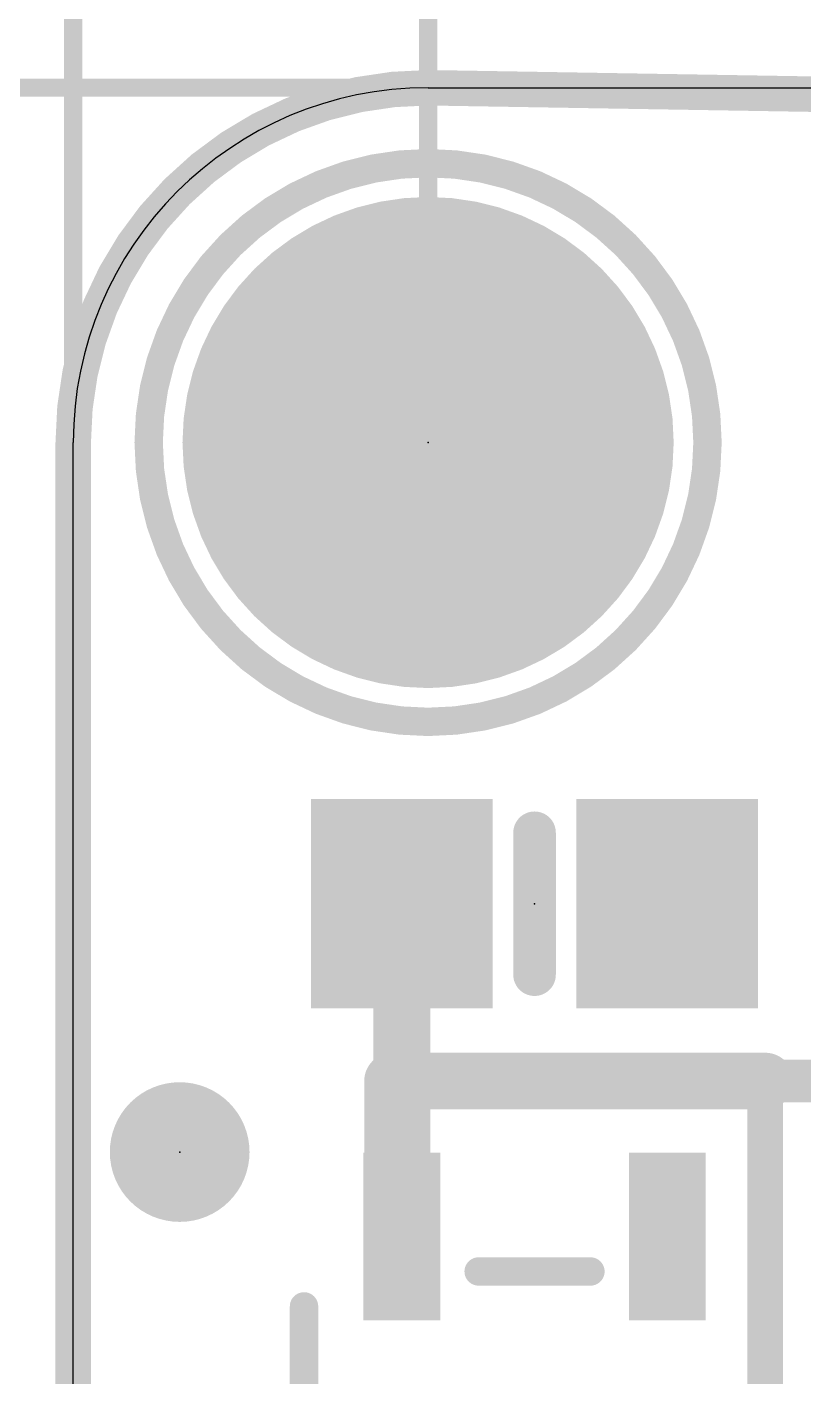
# Model space of a CAD drawing. Extents: x -8.1 to 34.1, y -5.3 to 30.7.
# Drawn here: x -0.33 to 5.23, y 8.55 to 18.21 of the extents above; entities that cross this region are included whole.
import ezdxf

# ---------------------------------------------------------------- set-up
doc = ezdxf.new("R2010")
doc.units = 0
for name, color, linetype in [('1', 12, 'CONTINUOUS'), ('16', 132, 'CONTINUOUS'), ('17', 110, 'CONTINUOUS'), ('20', 53, 'CONTINUOUS'), ('21', 40, 'CONTINUOUS'), ('23', 40, 'CONTINUOUS'), ('47', 253, 'CONTINUOUS')]:
    doc.layers.add(name, color=color, linetype=linetype)

# ---------------------------------------------------------------- blocks, each defined once
blk = doc.blocks.new('RECT')
blk.add_solid([(-0.5, -0.5), (0.5, -0.5), (-0.5, 0.5), (0.5, 0.5)])
blk = doc.blocks.new('PIE')
at = {"const_width": 0.5}
blk.add_lwpolyline([(0, -0.25, 1), (0, 0.25, 1), (0, -0.25)], format="xyb", dxfattribs=at)
blk = doc.blocks.new('ROUNDP')
at = {"const_width": 0.5}
blk.add_lwpolyline([(0, -0.25, 1), (0, 0.25, 1), (0, -0.25)], format="xyb", dxfattribs=at)

msp = doc.modelspace()

# ---------------------------------------------------------------- linework, layer by layer
at = {"layer": '1'}
for points, const_width in [([(2.54, 17.78, 0.4142), (0, 15.24)], 0.254), ([(2.5411, 17.8435, 1), (2.5389, 17.7165)], 0.127), ([(2.54, 17.7165, 1), (2.54, 17.8435)], 0.127), ([(0.0635, 15.24, 1), (-0.0635, 15.24)], 0.127), ([(-0.0635, 15.24, 1), (0.0635, 15.24)], 0.127), ([(2.4536, 11.938, 1), (2.2504, 11.938)], 0.2032), ([(2.286, 10.7696, 1), (2.286, 10.5664)], 0.2032), ([(2.3876, 10.668, 1), (2.1844, 10.668)], 0.2032), ([(4.953, 10.5664, 1), (4.953, 10.7696)], 0.2032), ([(4.953, 10.7442, 1), (4.953, 10.5918)], 0.1524), ([(5.0165, 10.668, 1), (4.8895, 10.668)], 0.127), ([(2.3854, 9.8909, 1), (2.1866, 9.8493)], 0.2032), ([(2.1844, 9.8701, 1), (2.3876, 9.8701)], 0.2032), ([(2.2526, 9.5343, 1), (2.4514, 9.5759)], 0.2032), ([(2.2504, 9.5551, 1), (2.4536, 9.5551)], 0.2032)]:
    msp.add_lwpolyline(points, format="xyb", dxfattribs=dict(at, const_width=const_width))
for points, const_width in [([(2.54, 17.78), (17.78, 17.526)], 0.254), ([(0, 2.54), (0, 15.24)], 0.254), ([(2.352, 9.5551), (2.352, 11.938)], 0.4064), ([(4.953, 10.668), (2.286, 10.668)], 0.4064), ([(2.286, 10.668), (2.286, 9.8701)], 0.4064), ([(8.0124, 10.668), (4.953, 10.668)], 0.3048), ([(4.953, 7.051), (4.953, 10.668)], 0.254), ([(2.286, 9.8701), (2.352, 9.5551)], 0.4064)]:
    msp.add_lwpolyline(points, dxfattribs=dict(at, const_width=const_width))
at = {"layer": '16'}
for points, const_width in [([(2.54, 17.78, 0.4142), (0, 15.24)], 0.254), ([(2.5411, 17.8435, 1), (2.5389, 17.7165)], 0.127), ([(2.54, 17.7165, 1), (2.54, 17.8435)], 0.127), ([(0.0635, 15.24, 1), (-0.0635, 15.24)], 0.127), ([(-0.0635, 15.24, 1), (0.0635, 15.24)], 0.127)]:
    msp.add_lwpolyline(points, format="xyb", dxfattribs=dict(at, const_width=const_width))
at = {"layer": '16', "const_width": 0.254}
for points in [[(2.54, 17.78), (17.78, 17.526)], [(0, 2.54), (0, 15.24)]]:
    msp.add_lwpolyline(points, dxfattribs=at)
at = {"layer": '20'}
for p, q in [((2.54, 17.78), (17.78, 17.78)), ((0, 2.54), (0, 15.24))]:
    msp.add_line(p, q, dxfattribs=at)
msp.add_arc((2.54, 15.24), 2.54, 90, 180, dxfattribs=at)
at = {"layer": '21'}
for points, const_width in [([(2.54, 13.24, 1), (2.54, 17.24, 1), (2.54, 13.24)], 0.2032), ([(3.3782, 12.446, 1), (3.2258, 12.446)], 0.1524), ([(3.2258, 11.43, 1), (3.3782, 11.43)], 0.1524), ([(2.902, 9.3558, 1), (2.902, 9.2542)], 0.1016), ([(3.702, 9.2542, 1), (3.702, 9.3558)], 0.1016), ([(1.7028, 9.055, 1), (1.6012, 9.055)], 0.1016), ([(5.0028, 9.055, 1), (4.9012, 9.055)], 0.1016)]:
    msp.add_lwpolyline(points, format="xyb", dxfattribs=dict(at, const_width=const_width))
for points, const_width in [([(3.302, 12.446), (3.302, 11.43)], 0.3048), ([(2.902, 9.305), (3.702, 9.305)], 0.2032), ([(1.652, 9.055), (1.652, 7.455)], 0.2032), ([(4.952, 9.055), (4.952, 7.455)], 0.2032)]:
    msp.add_lwpolyline(points, dxfattribs=dict(at, const_width=const_width))
at = {"layer": '23'}
for p in [(2.54, 15.24), (3.302, 11.938), (0.762, 10.16)]:
    msp.add_point(p, dxfattribs=at)
at = {"layer": '47', "const_width": 0.13}
for points in [[(0, 8.636), (0, 28.112)], [(2.54, 15.24), (2.54, 22.143)], [(7.493, 17.78), (-5.506, 17.78)]]:
    msp.add_lwpolyline(points, dxfattribs=at)
at = {"layer": '47', "const_width": 0.065}
for points in [[(2.5075, 15.24, 1), (2.5725, 15.24)], [(-0.0325, 8.636, 1), (0.0325, 8.636)]]:
    msp.add_lwpolyline(points, format="xyb", dxfattribs=at)

# ---------------------------------------------------------------- block references
at = {"layer": '1'}
for p, xscale, yscale in [((2.352, 11.938), 1.3, 1.5), ((4.252, 11.938), 1.3, 1.5), ((2.352, 9.5551), 0.55, 1.2), ((4.252, 9.5551), 0.55, 1.2)]:
    msp.add_blockref('RECT', p, dxfattribs=dict(at, xscale=xscale, yscale=yscale))
msp.add_blockref('PIE', (0.762, 10.16), dxfattribs=at)
at = {"layer": '17', "xscale": 3.516, "yscale": 3.516}
msp.add_blockref('ROUNDP', (2.54, 15.24), dxfattribs=at)
msp.add_blockref('ROUNDP', (2.54, 15.24), dxfattribs=at)

doc.saveas('drawing.dxf')
